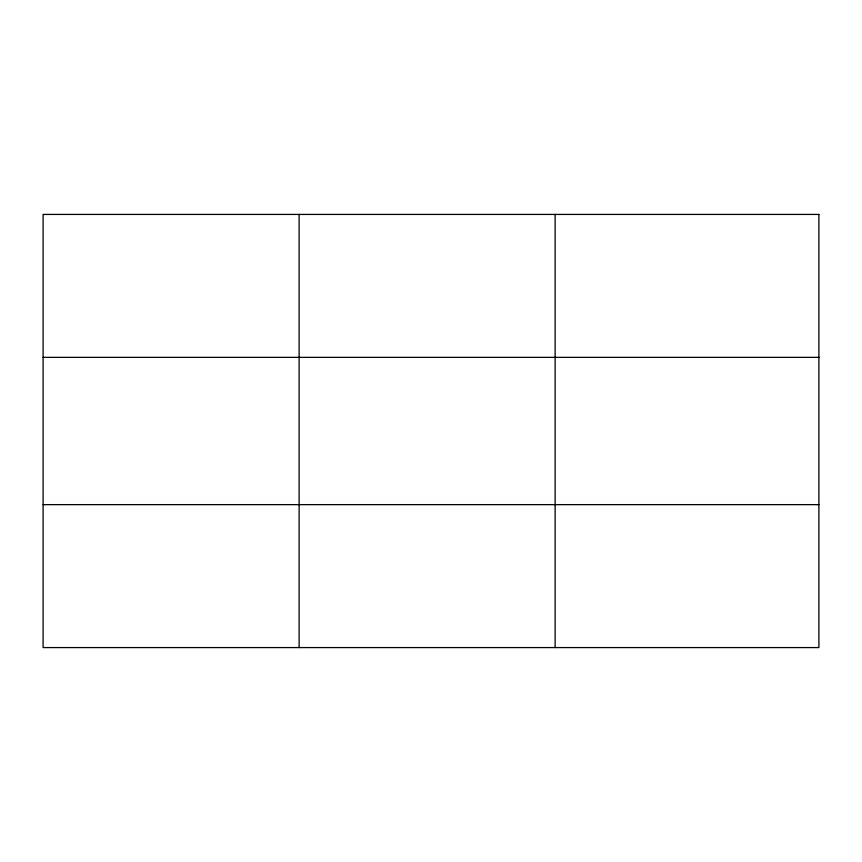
<?xml version="1.0" encoding="UTF-8"?>
<svg xmlns="http://www.w3.org/2000/svg" width="862" height="862" viewBox="0 0 862 862"><rect width="100%" height="100%" fill="white"/><g stroke="black" fill="none" stroke-linecap="round" stroke-linejoin="round"><path stroke-width="1.29" d="M299.114 647.577L299.114 214.422M555.128 647.577L555.128 214.422M43.1 357.364L818.9 357.364M43.1 504.636L818.9 504.636M818.9 214.422L818.9 647.577L43.1 647.577L43.1 214.422L818.9 214.422"/></g></svg>
